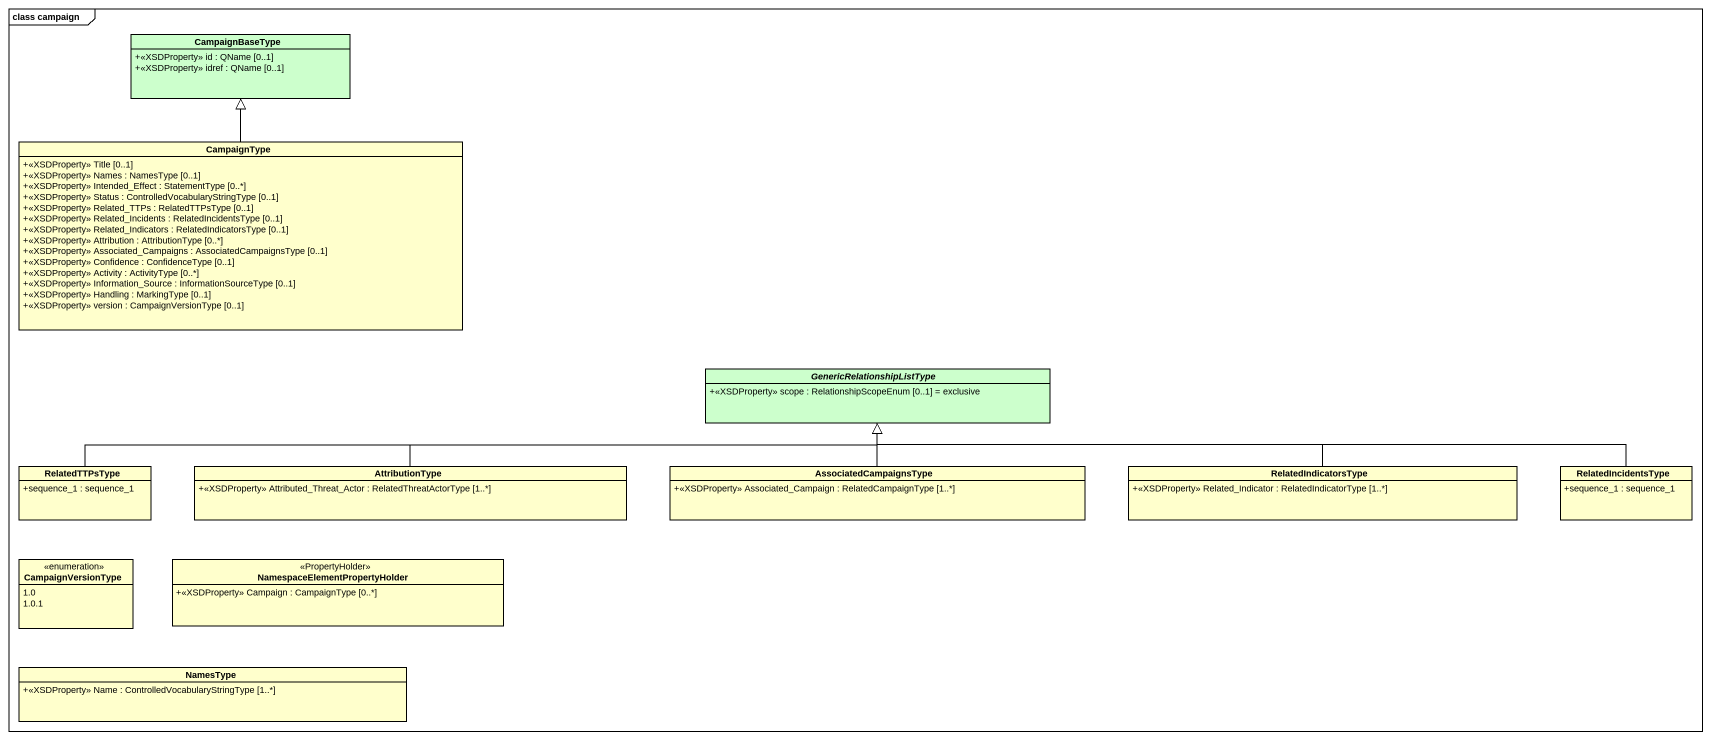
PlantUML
@startuml
mainframe class campaign
hide circle
hide empty members
skinparam classAttributeIconSize 0
class CampaignBaseType #CCFFCC {
  +<<XSDProperty>> id : QName [0..1]
  +<<XSDProperty>> idref : QName [0..1]
}
class CampaignType {
  +<<XSDProperty>> Title [0..1]
  +<<XSDProperty>> Names : NamesType [0..1]
  +<<XSDProperty>> Intended_Effect : StatementType [0..*]
  +<<XSDProperty>> Status : ControlledVocabularyStringType [0..1]
  +<<XSDProperty>> Related_TTPs : RelatedTTPsType [0..1]
  +<<XSDProperty>> Related_Incidents : RelatedIncidentsType [0..1]
  +<<XSDProperty>> Related_Indicators : RelatedIndicatorsType [0..1]
  +<<XSDProperty>> Attribution : AttributionType [0..*]
  +<<XSDProperty>> Associated_Campaigns : AssociatedCampaignsType [0..1]
  +<<XSDProperty>> Confidence : ConfidenceType [0..1]
  +<<XSDProperty>> Activity : ActivityType [0..*]
  +<<XSDProperty>> Information_Source : InformationSourceType [0..1]
  +<<XSDProperty>> Handling : MarkingType [0..1]
  +<<XSDProperty>> version : CampaignVersionType [0..1]
}
abstract class GenericRelationshipListType #CCFFCC {
  +<<XSDProperty>> scope : RelationshipScopeEnum [0..1] = exclusive
}
class RelatedTTPsType {
  +sequence_1 : sequence_1
}
class AttributionType {
  +<<XSDProperty>> Attributed_Threat_Actor : RelatedThreatActorType [1..*]
}
class AssociatedCampaignsType {
  +<<XSDProperty>> Associated_Campaign : RelatedCampaignType [1..*]
}
class RelatedIndicatorsType {
  +<<XSDProperty>> Related_Indicator : RelatedIndicatorType [1..*]
}
class RelatedIncidentsType {
  +sequence_1 : sequence_1
}
enum CampaignVersionType {
  1.0
  1.0.1
}
class "NamespaceElementPropertyHolder" as NamespaceElementPropertyHold <<PropertyHolder>> {
  +<<XSDProperty>> Campaign : CampaignType [0..*]
}
class NamesType {
  +<<XSDProperty>> Name : ControlledVocabularyStringType [1..*]
}
CampaignType -up-|> CampaignBaseType
RelatedTTPsType -right-|> GenericRelationshipListType
AttributionType -right-|> GenericRelationshipListType
AssociatedCampaignsType -up-|> GenericRelationshipListType
RelatedIndicatorsType -left-|> GenericRelationshipListType
RelatedIncidentsType -left-|> GenericRelationshipListType
@enduml
